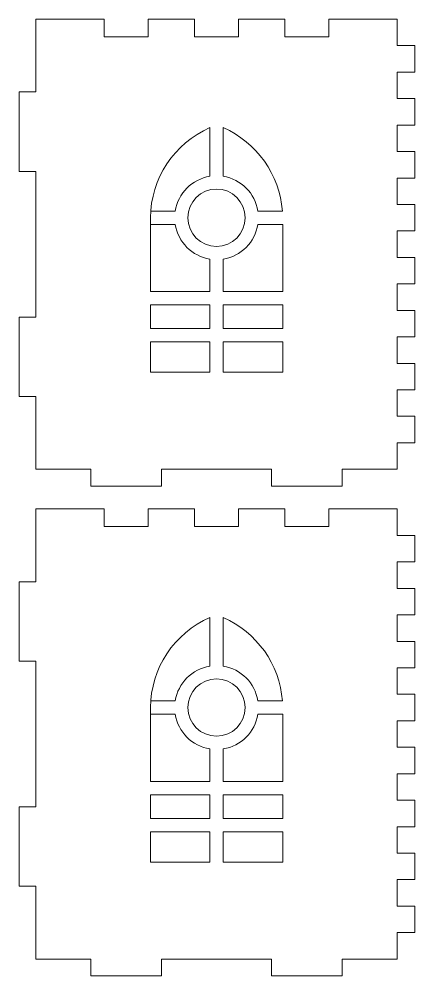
# Model space of a CAD drawing. Header units: millimetres. Extents: x -460 to 68, y -58 to 559.
# Drawn here: x -216.7 to -126.9, y -58.4 to 158.4 of the extents above; entities that cross this region are included whole.
import ezdxf

# ---------------------------------------------------------------- set-up
doc = ezdxf.new("R2010")
doc.units = ezdxf.units.MM
doc.linetypes.add('K5LT32768', pattern=[0])
doc.linetypes.add('K5LT32769', pattern=[0])
doc.layers.add('layer 1', color=7, linetype='Continuous')

msp = doc.modelspace()

# ---------------------------------------------------------------- linework, layer by layer
at = {"layer": 'layer 1', "color": 5, "linetype": 'K5LT32769', "lineweight": 9, "true_color": 0x0000ff}
for points in [[(-212.8531, 90.9013), (-212.8531, 90.9013), (-212.8531, 123.9013), (-212.8531, 123.9013), (-216.6531, 123.9013), (-216.6531, 123.9013), (-216.6531, 141.9013), (-216.6531, 141.9013), (-212.8531, 141.9013), (-212.8531, 141.9013), (-212.8531, 158.4013), (-212.8531, 158.4013), (-197.3531, 158.4013), (-197.3531, 158.4013), (-197.3531, 154.4013), (-197.3531, 154.4013), (-187.3531, 154.4013), (-187.3531, 154.4013), (-187.3531, 158.4013), (-187.3531, 158.4013), (-176.8531, 158.4013), (-176.8531, 158.4013), (-176.8531, 154.4013), (-176.8531, 154.4013), (-166.8531, 154.4013), (-166.8531, 154.4013), (-166.8531, 158.4013), (-166.8531, 158.4013), (-156.3531, 158.4013), (-156.3531, 158.4013), (-156.3531, 154.4013), (-156.3531, 154.4013), (-146.3531, 154.4013), (-146.3531, 154.4013), (-146.3531, 158.4013), (-146.3531, 158.4013), (-130.8531, 158.4013), (-130.8531, 158.4013), (-130.8531, 152.4013), (-130.8531, 152.4013), (-126.8531, 152.4013), (-126.8531, 152.4013), (-126.8531, 146.4013), (-126.8531, 146.4013), (-130.8531, 146.4013), (-130.8531, 146.4013), (-130.8531, 140.4013), (-130.8531, 140.4013), (-126.8531, 140.4013), (-126.8531, 140.4013), (-126.8531, 134.4013), (-126.8531, 134.4013), (-130.8531, 134.4013), (-130.8531, 134.4013), (-130.8531, 128.4013), (-130.8531, 128.4013), (-126.8531, 128.4013), (-126.8531, 128.4013), (-126.8531, 122.4013), (-126.8531, 122.4013), (-130.8531, 122.4013), (-130.8531, 122.4013), (-130.8531, 116.4013), (-130.8531, 116.4013), (-126.8531, 116.4013), (-126.8531, 116.4013), (-126.8531, 110.4013), (-126.8531, 110.4013), (-130.8531, 110.4013), (-130.8531, 110.4013), (-130.8531, 104.4013), (-130.8531, 104.4013), (-126.8531, 104.4013), (-126.8531, 104.4013), (-126.8531, 98.4013), (-126.8531, 98.4013), (-130.8531, 98.4013), (-130.8531, 98.4013), (-130.8531, 92.4013), (-130.8531, 92.4013), (-126.8531, 92.4013), (-126.8531, 92.4013), (-126.8531, 86.4013), (-126.8531, 86.4013), (-130.8531, 86.4013), (-130.8531, 86.4013), (-130.8531, 80.4013), (-130.8531, 80.4013), (-126.8531, 80.4013), (-126.8531, 80.4013), (-126.8531, 74.4013), (-126.8531, 74.4013), (-130.8531, 74.4013), (-130.8531, 74.4013), (-130.8531, 68.4013), (-130.8531, 68.4013), (-126.8531, 68.4013), (-126.8531, 68.4013), (-126.8531, 62.4014), (-126.8531, 62.4014), (-130.8531, 62.4014), (-130.8531, 62.4014), (-130.8531, 56.4014), (-130.8531, 56.4014), (-143.3531, 56.4014), (-143.3531, 56.4014), (-143.3531, 52.6014), (-143.3531, 52.6014), (-159.3531, 52.6014), (-159.3531, 52.6014), (-159.3531, 56.4014), (-159.3531, 56.4014), (-184.3531, 56.4014), (-184.3531, 56.4014), (-184.3531, 52.6014), (-184.3531, 52.6014), (-200.3531, 52.6014), (-200.3531, 52.6014), (-200.3531, 56.4014), (-200.3531, 56.4014), (-212.8531, 56.4014), (-212.8531, 56.4014), (-212.8531, 72.9013), (-212.8531, 72.9013), (-216.6531, 72.9013), (-216.6531, 72.9013), (-216.6531, 90.9013), (-216.6531, 90.9013), (-212.8531, 90.9013), (-212.8531, 90.9013)], [(-212.8531, -20.0987), (-212.8531, -20.0987), (-212.8531, 12.9013), (-212.8531, 12.9013), (-216.6531, 12.9013), (-216.6531, 12.9013), (-216.6531, 30.9013), (-216.6531, 30.9013), (-212.8531, 30.9013), (-212.8531, 30.9013), (-212.8531, 47.4013), (-212.8531, 47.4013), (-197.3531, 47.4013), (-197.3531, 47.4013), (-197.3531, 43.4013), (-197.3531, 43.4013), (-187.3531, 43.4013), (-187.3531, 43.4013), (-187.3531, 47.4013), (-187.3531, 47.4013), (-176.8531, 47.4013), (-176.8531, 47.4013), (-176.8531, 43.4013), (-176.8531, 43.4013), (-166.8531, 43.4013), (-166.8531, 43.4013), (-166.8531, 47.4013), (-166.8531, 47.4013), (-156.3531, 47.4013), (-156.3531, 47.4013), (-156.3531, 43.4013), (-156.3531, 43.4013), (-146.3531, 43.4013), (-146.3531, 43.4013), (-146.3531, 47.4013), (-146.3531, 47.4013), (-130.8531, 47.4013), (-130.8531, 47.4013), (-130.8531, 41.4013), (-130.8531, 41.4013), (-126.8531, 41.4013), (-126.8531, 41.4013), (-126.8531, 35.4013), (-126.8531, 35.4013), (-130.8531, 35.4013), (-130.8531, 35.4013), (-130.8531, 29.4013), (-130.8531, 29.4013), (-126.8531, 29.4013), (-126.8531, 29.4013), (-126.8531, 23.4013), (-126.8531, 23.4013), (-130.8531, 23.4013), (-130.8531, 23.4013), (-130.8531, 17.4013), (-130.8531, 17.4013), (-126.8531, 17.4013), (-126.8531, 17.4013), (-126.8531, 11.4013), (-126.8531, 11.4013), (-130.8531, 11.4013), (-130.8531, 11.4013), (-130.8531, 5.4013), (-130.8531, 5.4013), (-126.8531, 5.4013), (-126.8531, 5.4013), (-126.8531, -0.5987), (-126.8531, -0.5987), (-130.8531, -0.5987), (-130.8531, -0.5987), (-130.8531, -6.5987), (-130.8531, -6.5987), (-126.8531, -6.5987), (-126.8531, -6.5987), (-126.8531, -12.5987), (-126.8531, -12.5987), (-130.8531, -12.5987), (-130.8531, -12.5987), (-130.8531, -18.5987), (-130.8531, -18.5987), (-126.8531, -18.5987), (-126.8531, -18.5987), (-126.8531, -24.5987), (-126.8531, -24.5987), (-130.8531, -24.5987), (-130.8531, -24.5987), (-130.8531, -30.5987), (-130.8531, -30.5987), (-126.8531, -30.5987), (-126.8531, -30.5987), (-126.8531, -36.5987), (-126.8531, -36.5987), (-130.8531, -36.5987), (-130.8531, -36.5987), (-130.8531, -42.5987), (-130.8531, -42.5987), (-126.8531, -42.5987), (-126.8531, -42.5987), (-126.8531, -48.5986), (-126.8531, -48.5986), (-130.8531, -48.5986), (-130.8531, -48.5986), (-130.8531, -54.5986), (-130.8531, -54.5986), (-143.3531, -54.5986), (-143.3531, -54.5986), (-143.3531, -58.3986), (-143.3531, -58.3986), (-159.3531, -58.3986), (-159.3531, -58.3986), (-159.3531, -54.5986), (-159.3531, -54.5986), (-184.3531, -54.5986), (-184.3531, -54.5986), (-184.3531, -58.3986), (-184.3531, -58.3986), (-200.3531, -58.3986), (-200.3531, -58.3986), (-200.3531, -54.5986), (-200.3531, -54.5986), (-212.8531, -54.5986), (-212.8531, -54.5986), (-212.8531, -38.0987), (-212.8531, -38.0987), (-216.6531, -38.0987), (-216.6531, -38.0987), (-216.6531, -20.0987), (-216.6531, -20.0987), (-212.8531, -20.0987), (-212.8531, -20.0987)]]:
    msp.add_open_spline(points, degree=3, knots=[0, 0, 0, 0, 0.01538462, 0.01538462, 0.03076923, 0.03076923, 0.04615385, 0.04615385, 0.06153846, 0.06153846, 0.07692308, 0.07692308, 0.09230769, 0.09230769, 0.10769231, 0.10769231, 0.12307692, 0.12307692, 0.13846154, 0.13846154, 0.15384615, 0.15384615, 0.16923077, 0.16923077, 0.18461538, 0.18461538, 0.2, 0.2, 0.21538462, 0.21538462, 0.23076923, 0.23076923, 0.24615385, 0.24615385, 0.26153846, 0.26153846, 0.27692308, 0.27692308, 0.29230769, 0.29230769, 0.30769231, 0.30769231, 0.32307692, 0.32307692, 0.33846154, 0.33846154, 0.35384615, 0.35384615, 0.36923077, 0.36923077, 0.38461538, 0.38461538, 0.4, 0.4, 0.41538462, 0.41538462, 0.43076923, 0.43076923, 0.44615385, 0.44615385, 0.46153846, 0.46153846, 0.47692308, 0.47692308, 0.49230769, 0.49230769, 0.50769231, 0.50769231, 0.52307692, 0.52307692, 0.53846154, 0.53846154, 0.55384615, 0.55384615, 0.56923077, 0.56923077, 0.58461538, 0.58461538, 0.6, 0.6, 0.61538462, 0.61538462, 0.63076923, 0.63076923, 0.64615385, 0.64615385, 0.66153846, 0.66153846, 0.67692308, 0.67692308, 0.69230769, 0.69230769, 0.70769231, 0.70769231, 0.72307692, 0.72307692, 0.73846154, 0.73846154, 0.75384615, 0.75384615, 0.76923077, 0.76923077, 0.78461538, 0.78461538, 0.8, 0.8, 0.81538462, 0.81538462, 0.83076923, 0.83076923, 0.84615385, 0.84615385, 0.86153846, 0.86153846, 0.87692308, 0.87692308, 0.89230769, 0.89230769, 0.90769231, 0.90769231, 0.92307692, 0.92307692, 0.93846154, 0.93846154, 0.95384615, 0.95384615, 0.96923077, 0.96923077, 1, 1, 1, 1], dxfattribs=at)
at = {"layer": 'layer 1', "color": 1, "linetype": 'K5LT32768', "lineweight": 9, "true_color": 0xff0000}
for points, knots in [([(-186.7887, 114.9013), (-186.7887, 114.9013), (-181.2339, 114.9013), (-181.2339, 114.9013), (-180.5857, 118.9551), (-177.4069, 122.1339), (-173.3531, 122.7821), (-173.3531, 122.7821), (-173.3531, 133.8097), (-173.3531, 133.8097), (-181.482, 130.2621), (-186.7686, 122.2702), (-186.8531, 113.4013), (-186.8531, 113.4013), (-186.8531, 96.6513), (-186.8531, 96.6513), (-173.3531, 96.6513), (-173.3531, 96.6513), (-173.3531, 104.0205), (-173.3531, 104.0205), (-177.4069, 104.6687), (-180.5857, 107.8475), (-181.2339, 111.9013), (-181.2339, 111.9013), (-186.8531, 111.9013), (-186.8531, 111.9013)], [0, 0, 0, 0, 0.1, 0.1, 0.1, 0.2, 0.2, 0.2, 0.3, 0.3, 0.3, 0.4, 0.4, 0.4, 0.5, 0.5, 0.6, 0.6, 0.7, 0.7, 0.7, 0.8, 0.8, 0.8, 1, 1, 1, 1]), ([(-170.3531, 122.7821), (-170.3531, 122.7821), (-170.3531, 133.8097), (-170.3531, 133.8097), (-162.7206, 130.4788), (-157.5519, 123.2048), (-156.9175, 114.9013), (-156.9175, 114.9013), (-162.4723, 114.9013), (-162.4723, 114.9013), (-163.1205, 118.9551), (-166.2993, 122.1339), (-170.3531, 122.7821)], [0, 0, 0, 0, 0.2, 0.2, 0.2, 0.4, 0.4, 0.4, 0.6, 0.6, 0.6, 1, 1, 1, 1]), ([(-165.3531, 113.4013), (-165.3531, 116.9911), (-168.2632, 119.9013), (-171.8531, 119.9013), (-175.4429, 119.9013), (-178.3531, 116.9912), (-178.3531, 113.4013), (-178.3531, 109.8115), (-175.443, 106.9013), (-171.8531, 106.9013), (-168.2633, 106.9013), (-165.3531, 109.8114), (-165.3531, 113.4013)], [0, 0, 0, 0, 0.2, 0.2, 0.2, 0.4, 0.4, 0.4, 0.6, 0.6, 0.6, 1, 1, 1, 1]), ([(-156.8531, 111.9013), (-156.8531, 111.9013), (-156.8531, 96.6513), (-156.8531, 96.6513), (-170.3531, 96.6513), (-170.3531, 96.6513), (-170.3531, 104.0205), (-170.3531, 104.0205), (-166.2993, 104.6687), (-163.1205, 107.8475), (-162.4723, 111.9013), (-162.4723, 111.9013), (-156.8531, 111.9013), (-156.8531, 111.9013)], [0, 0, 0, 0, 0.16666667, 0.16666667, 0.33333333, 0.33333333, 0.5, 0.5, 0.5, 0.66666667, 0.66666667, 0.66666667, 1, 1, 1, 1]), ([(-186.8531, 88.2763), (-186.8531, 88.2763), (-186.8531, 93.6513), (-186.8531, 93.6513), (-173.3531, 93.6513), (-173.3531, 93.6513), (-173.3531, 88.2763), (-173.3531, 88.2763), (-186.8531, 88.2763), (-186.8531, 88.2763)], [0, 0, 0, 0, 0.2, 0.2, 0.4, 0.4, 0.6, 0.6, 1, 1, 1, 1]), ([(-156.8531, 88.2763), (-156.8531, 88.2763), (-170.3531, 88.2763), (-170.3531, 88.2763), (-170.3531, 93.6513), (-170.3531, 93.6513), (-156.8531, 93.6513), (-156.8531, 93.6513), (-156.8531, 88.2763), (-156.8531, 88.2763)], [0, 0, 0, 0, 0.2, 0.2, 0.4, 0.4, 0.6, 0.6, 1, 1, 1, 1]), ([(-186.8531, 78.4013), (-186.8531, 78.4013), (-186.8531, 85.2763), (-186.8531, 85.2763), (-173.3531, 85.2763), (-173.3531, 85.2763), (-173.3531, 78.4013), (-173.3531, 78.4013), (-186.8531, 78.4013), (-186.8531, 78.4013)], [0, 0, 0, 0, 0.2, 0.2, 0.4, 0.4, 0.6, 0.6, 1, 1, 1, 1]), ([(-156.8531, 78.4013), (-156.8531, 78.4013), (-170.3531, 78.4013), (-170.3531, 78.4013), (-170.3531, 85.2763), (-170.3531, 85.2763), (-156.8531, 85.2763), (-156.8531, 85.2763), (-156.8531, 78.4013), (-156.8531, 78.4013)], [0, 0, 0, 0, 0.2, 0.2, 0.4, 0.4, 0.6, 0.6, 1, 1, 1, 1]), ([(-186.7887, 3.9013), (-186.7887, 3.9013), (-181.2339, 3.9013), (-181.2339, 3.9013), (-180.5857, 7.9551), (-177.4069, 11.1339), (-173.3531, 11.7821), (-173.3531, 11.7821), (-173.3531, 22.8097), (-173.3531, 22.8097), (-181.482, 19.2621), (-186.7686, 11.2702), (-186.8531, 2.4013), (-186.8531, 2.4013), (-186.8531, -14.3487), (-186.8531, -14.3487), (-173.3531, -14.3487), (-173.3531, -14.3487), (-173.3531, -6.9795), (-173.3531, -6.9795), (-177.4069, -6.3313), (-180.5857, -3.1525), (-181.2339, 0.9013), (-181.2339, 0.9013), (-186.8531, 0.9013), (-186.8531, 0.9013)], [0, 0, 0, 0, 0.1, 0.1, 0.1, 0.2, 0.2, 0.2, 0.3, 0.3, 0.3, 0.4, 0.4, 0.4, 0.5, 0.5, 0.6, 0.6, 0.7, 0.7, 0.7, 0.8, 0.8, 0.8, 1, 1, 1, 1]), ([(-170.3531, 11.7821), (-170.3531, 11.7821), (-170.3531, 22.8097), (-170.3531, 22.8097), (-162.7206, 19.4788), (-157.5519, 12.2048), (-156.9175, 3.9013), (-156.9175, 3.9013), (-162.4723, 3.9013), (-162.4723, 3.9013), (-163.1205, 7.9551), (-166.2993, 11.1339), (-170.3531, 11.7821)], [0, 0, 0, 0, 0.2, 0.2, 0.2, 0.4, 0.4, 0.4, 0.6, 0.6, 0.6, 1, 1, 1, 1]), ([(-165.3531, 2.4013), (-165.3531, 5.9911), (-168.2632, 8.9013), (-171.8531, 8.9013), (-175.4429, 8.9013), (-178.3531, 5.9912), (-178.3531, 2.4013), (-178.3531, -1.1885), (-175.443, -4.0987), (-171.8531, -4.0987), (-168.2633, -4.0987), (-165.3531, -1.1886), (-165.3531, 2.4013)], [0, 0, 0, 0, 0.2, 0.2, 0.2, 0.4, 0.4, 0.4, 0.6, 0.6, 0.6, 1, 1, 1, 1]), ([(-156.8531, 0.9013), (-156.8531, 0.9013), (-156.8531, -14.3487), (-156.8531, -14.3487), (-170.3531, -14.3487), (-170.3531, -14.3487), (-170.3531, -6.9795), (-170.3531, -6.9795), (-166.2993, -6.3313), (-163.1205, -3.1525), (-162.4723, 0.9013), (-162.4723, 0.9013), (-156.8531, 0.9013), (-156.8531, 0.9013)], [0, 0, 0, 0, 0.16666667, 0.16666667, 0.33333333, 0.33333333, 0.5, 0.5, 0.5, 0.66666667, 0.66666667, 0.66666667, 1, 1, 1, 1]), ([(-186.8531, -22.7237), (-186.8531, -22.7237), (-186.8531, -17.3487), (-186.8531, -17.3487), (-173.3531, -17.3487), (-173.3531, -17.3487), (-173.3531, -22.7237), (-173.3531, -22.7237), (-186.8531, -22.7237), (-186.8531, -22.7237)], [0, 0, 0, 0, 0.2, 0.2, 0.4, 0.4, 0.6, 0.6, 1, 1, 1, 1]), ([(-156.8531, -22.7237), (-156.8531, -22.7237), (-170.3531, -22.7237), (-170.3531, -22.7237), (-170.3531, -17.3487), (-170.3531, -17.3487), (-156.8531, -17.3487), (-156.8531, -17.3487), (-156.8531, -22.7237), (-156.8531, -22.7237)], [0, 0, 0, 0, 0.2, 0.2, 0.4, 0.4, 0.6, 0.6, 1, 1, 1, 1]), ([(-186.8531, -32.5987), (-186.8531, -32.5987), (-186.8531, -25.7237), (-186.8531, -25.7237), (-173.3531, -25.7237), (-173.3531, -25.7237), (-173.3531, -32.5987), (-173.3531, -32.5987), (-186.8531, -32.5987), (-186.8531, -32.5987)], [0, 0, 0, 0, 0.2, 0.2, 0.4, 0.4, 0.6, 0.6, 1, 1, 1, 1]), ([(-156.8531, -32.5987), (-156.8531, -32.5987), (-170.3531, -32.5987), (-170.3531, -32.5987), (-170.3531, -25.7237), (-170.3531, -25.7237), (-156.8531, -25.7237), (-156.8531, -25.7237), (-156.8531, -32.5987), (-156.8531, -32.5987)], [0, 0, 0, 0, 0.2, 0.2, 0.4, 0.4, 0.6, 0.6, 1, 1, 1, 1])]:
    msp.add_open_spline(points, degree=3, knots=knots, dxfattribs=at)

doc.saveas('drawing.dxf')
